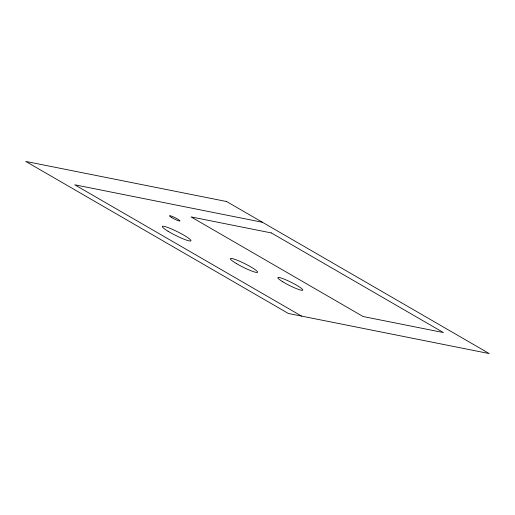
<?xml version="1.0" encoding="UTF-8"?>
<svg xmlns="http://www.w3.org/2000/svg" width="515" height="515" viewBox="0 0 515 515"><rect width="100%" height="100%" fill="white"/><g stroke="black" fill="none" stroke-linecap="round" stroke-linejoin="round"><path stroke-width="0.77" d="M262.47 222.287L74.759 184.801L301.539 316.094M226.613 201.532L25.75 161.42L288.387 313.468L489.25 353.58L226.613 201.532M271.321 232.928L191.02 216.899L363.114 316.532L443.415 332.561L271.321 232.928M236.308 263.487A15.186 1.957 26.6 0 0 257.545 272.261A15.186 1.957 26.6 0 0 238.084 260.584A15.186 1.957 26.6 0 0 236.308 263.487M282.819 281.814A13.982 1.802 26.6 0 0 302.749 290.215A13.982 1.802 26.6 0 0 285.368 279.613A13.982 1.802 26.6 0 0 282.819 281.814M168.025 231.235A15.984 2.06 26.6 0 0 190.865 240.885A15.984 2.06 26.6 0 0 171.07 228.776A15.984 2.06 26.6 0 0 168.025 231.235M171.785 217.613A5.819 0.747 26.6 0 0 179.928 220.98A5.819 0.747 26.6 0 0 172.467 216.5A5.819 0.747 26.6 0 0 171.785 217.613"/></g></svg>
